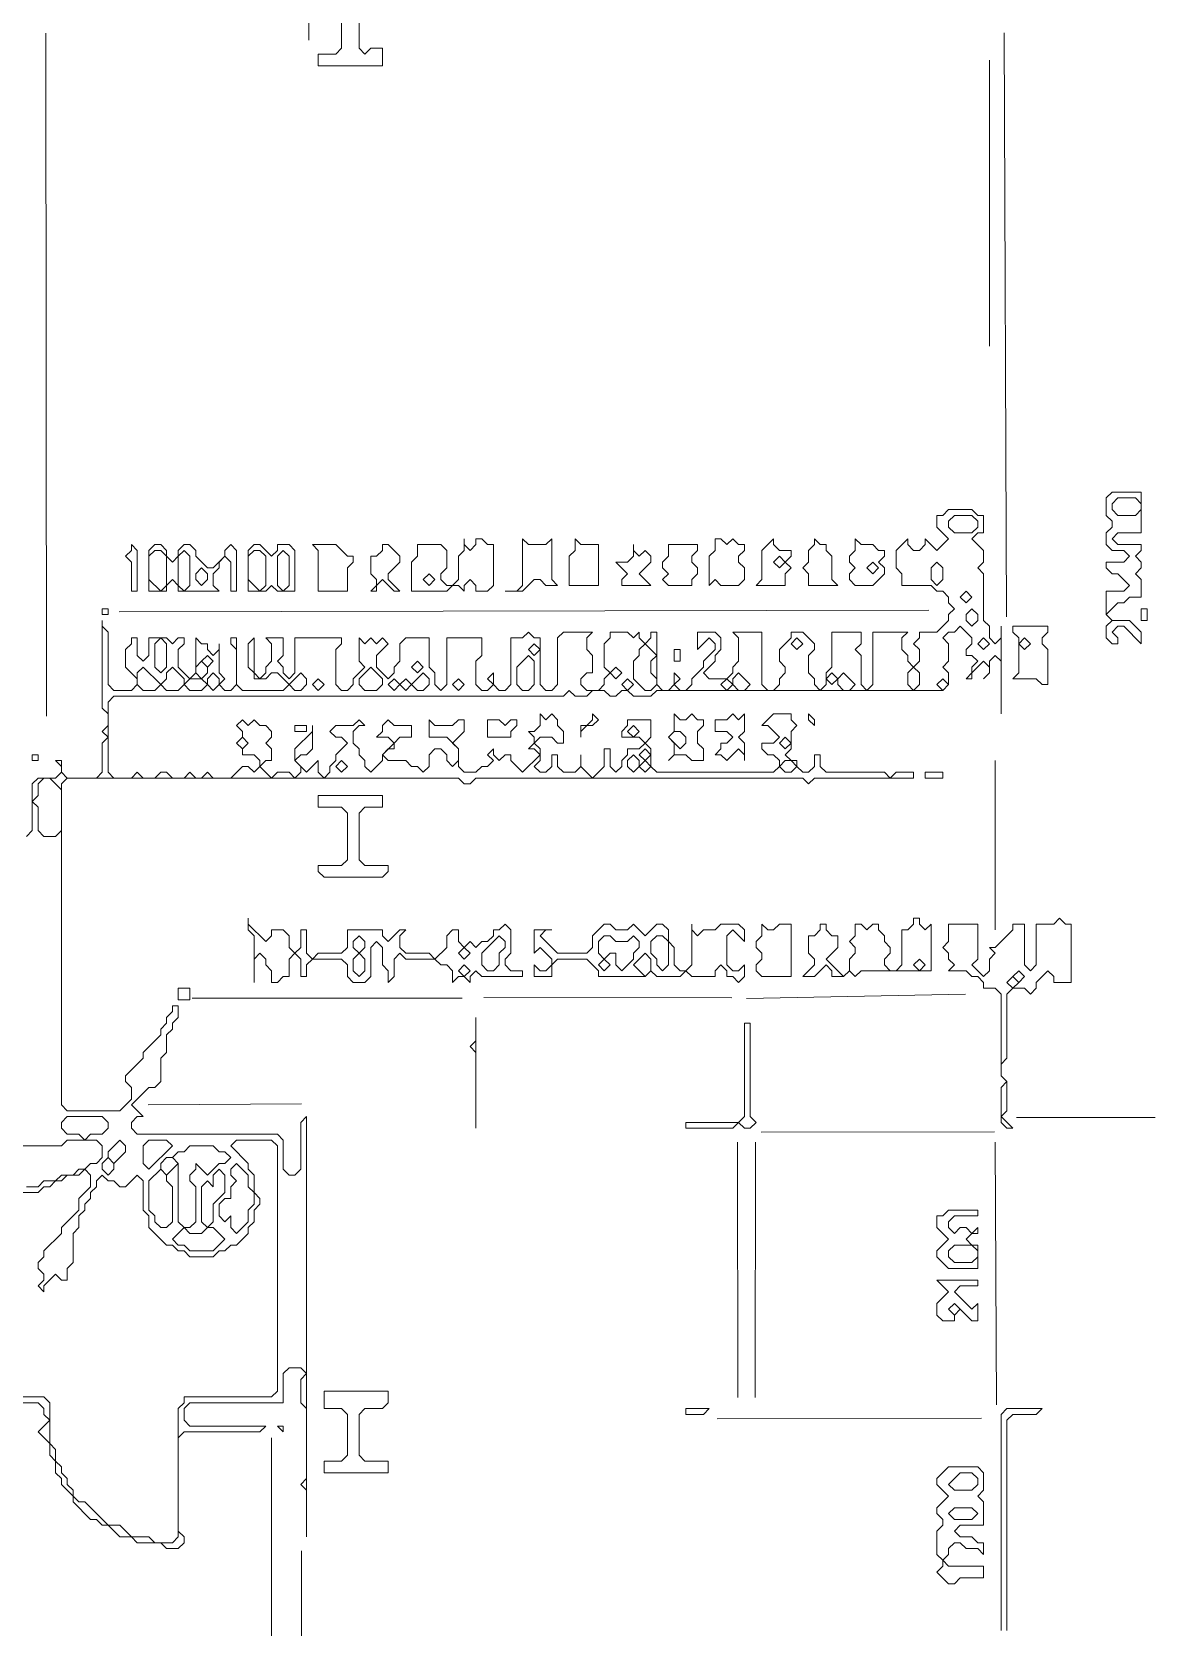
# Model space of a CAD drawing. Extents: x 10 to 1971, y 11 to 1392.
# Drawn here: x 1546.9 to 1739.4, y 534.6 to 807.8 of the extents above; entities that cross this region are included whole.
import ezdxf

# ---------------------------------------------------------------- set-up
doc = ezdxf.new("R2010")
doc.units = 0
for name, color, linetype, lineweight in [('TEXT_FALLBACK_OUTLINE', 2, 'Continuous', 0), ('TRACE_CURVE', 6, 'Continuous', 0), ('TRACE_STRAIGHT', 5, 'Continuous', 0), ('TRACE_TEXT_SYMBOL', 6, 'Continuous', 0)]:
    doc.layers.add(name, color=color, linetype=linetype, lineweight=lineweight)

msp = doc.modelspace()

# ---------------------------------------------------------------- linework, layer by layer
at = {"layer": 'TEXT_FALLBACK_OUTLINE', "color": 2}
for points in [[(1597, 816), (1597, 814), (1599, 814), (1600, 813), (1600, 805), (1599, 804), (1596, 804), (1596, 802), (1607, 802), (1607, 805), (1605, 805), (1604, 804), (1603, 805), (1603, 813), (1604, 814), (1607, 814), (1608, 813), (1609, 813), (1609, 814), (1607, 816)], [(1732, 729), (1731, 728), (1731, 725), (1732, 724), (1732, 723), (1731, 722), (1731, 720), (1732, 719), (1734, 719), (1735, 718), (1734, 717), (1731, 717), (1731, 716), (1732, 715), (1733, 715), (1735, 713), (1734, 712), (1731, 712), (1731, 708), (1732, 707), (1731, 706), (1731, 704), (1732, 703), (1733, 703), (1733, 704), (1732, 705), (1733, 706), (1734, 706), (1737, 703), (1737, 705), (1735, 707), (1732, 707), (1731, 708), (1733, 710), (1734, 710), (1735, 711), (1737, 711), (1737, 714), (1736, 715), (1737, 716), (1737, 717), (1736, 718), (1737, 719), (1737, 720), (1733, 720), (1732, 721), (1733, 722), (1737, 722), (1737, 729)], [(1732, 727), (1733, 728), (1736, 728), (1737, 727), (1737, 726), (1736, 725), (1733, 725), (1732, 726)], [(1564, 720), (1564, 719), (1563, 718), (1564, 717), (1564, 712), (1565, 712), (1565, 719)], [(1568, 720), (1567, 719), (1567, 712), (1570, 712), (1570, 713), (1571, 714), (1572, 713), (1572, 712), (1579, 712), (1578, 713), (1578, 715), (1579, 716), (1579, 717), (1580, 718), (1581, 717), (1581, 712), (1582, 712), (1582, 719), (1581, 720), (1580, 719), (1580, 718), (1578, 716), (1577, 716), (1575, 718), (1575, 719), (1574, 720), (1573, 720), (1572, 719), (1572, 718), (1571, 717), (1570, 718), (1570, 719), (1569, 720)], [(1567, 718), (1568, 719), (1569, 719), (1570, 718), (1570, 713), (1569, 712), (1567, 714)], [(1572, 718), (1573, 719), (1574, 718), (1574, 713), (1573, 712), (1572, 713)], [(1585, 720), (1584, 719), (1584, 712), (1587, 712), (1588, 713), (1589, 712), (1592, 712), (1592, 719), (1591, 720), (1589, 720), (1589, 719), (1588, 718), (1586, 720)], [(1584, 718), (1585, 719), (1586, 719), (1587, 718), (1587, 713), (1586, 712), (1584, 714)], [(1589, 718), (1590, 719), (1591, 718), (1591, 713), (1590, 712), (1589, 713)], [(1595, 720), (1596, 719), (1596, 712), (1601, 712), (1601, 716), (1602, 717), (1602, 718), (1601, 718), (1599, 720)], [(1607, 720), (1607, 719), (1606, 718), (1605, 718), (1605, 715), (1606, 714), (1606, 713), (1605, 712), (1606, 712), (1606, 713), (1607, 714), (1609, 712), (1610, 712), (1608, 714), (1608, 715), (1610, 717), (1610, 718), (1608, 720)], [(1621, 721), (1621, 719), (1620, 718), (1620, 714), (1619, 713), (1618, 713), (1617, 714), (1617, 715), (1618, 716), (1618, 719), (1617, 720), (1613, 720), (1613, 718), (1612, 717), (1612, 712), (1618, 712), (1619, 713), (1620, 713), (1621, 712), (1621, 713), (1622, 714), (1623, 713), (1623, 712), (1625, 712), (1626, 713), (1626, 720), (1625, 720), (1624, 721), (1623, 721), (1623, 720), (1622, 719), (1621, 720)], [(1631, 721), (1631, 713), (1630, 712), (1628, 712), (1631, 712), (1633, 714), (1634, 714), (1635, 713), (1637, 713), (1636, 714), (1636, 721), (1635, 720), (1632, 720)], [(1640, 721), (1640, 719), (1639, 718), (1639, 713), (1644, 713), (1644, 720), (1641, 720)], [(1650, 720), (1650, 718), (1649, 717), (1647, 717), (1649, 715), (1648, 714), (1648, 713), (1653, 713), (1651, 715), (1653, 717), (1653, 718), (1652, 719), (1651, 718), (1650, 719)], [(1656, 720), (1656, 718), (1655, 717), (1655, 716), (1656, 715), (1655, 714), (1656, 713), (1660, 713), (1660, 714), (1661, 715), (1661, 716), (1660, 717), (1660, 718), (1661, 719), (1661, 720)], [(1664, 721), (1664, 719), (1663, 718), (1663, 713), (1664, 714), (1665, 713), (1668, 713), (1669, 714), (1669, 716), (1668, 717), (1668, 718), (1669, 719), (1669, 720), (1668, 720), (1667, 721), (1666, 720), (1665, 721)], [(1674, 721), (1672, 719), (1672, 714), (1671, 713), (1676, 713), (1676, 715), (1677, 716), (1676, 717), (1677, 718), (1677, 719), (1675, 719), (1674, 720)], [(1681, 721), (1681, 720), (1680, 719), (1680, 717), (1679, 716), (1680, 715), (1680, 713), (1685, 713), (1684, 714), (1684, 718), (1683, 719), (1683, 720), (1682, 720)], [(1688, 721), (1688, 719), (1687, 718), (1687, 717), (1688, 716), (1687, 715), (1687, 714), (1688, 713), (1691, 713), (1693, 715), (1693, 716), (1692, 717), (1693, 718), (1693, 719), (1692, 719), (1691, 720), (1689, 720)], [(1575, 715), (1576, 716), (1577, 715), (1577, 714), (1576, 713), (1575, 714)], [(1674, 717), (1675, 718), (1676, 717), (1675, 716)], [(1690, 716), (1691, 717), (1692, 716), (1691, 715)], [(1614, 714), (1615, 715), (1616, 714), (1615, 713)], [(1559, 709), (1560, 709), (1560, 708), (1559, 708)], [(1737, 709), (1738, 709), (1738, 707), (1737, 707)], [(1715, 706), (1715, 705), (1716, 704), (1716, 698), (1715, 697), (1719, 697), (1720, 696), (1721, 696), (1721, 702), (1720, 703), (1720, 704), (1721, 705), (1721, 706)], [(1716, 703), (1717, 704), (1718, 703), (1717, 702)], [(1657, 702), (1658, 702), (1658, 700), (1657, 700)], [(1592, 689), (1594, 689), (1594, 688), (1592, 688)], [(1625, 690), (1625, 687), (1629, 687), (1629, 688), (1630, 689), (1630, 690), (1629, 690), (1628, 689), (1627, 690)], [(1643, 691), (1643, 690), (1642, 689), (1641, 689), (1641, 687), (1641, 688), (1642, 689), (1643, 689), (1644, 690)], [(1680, 691), (1680, 690), (1681, 689), (1681, 690)], [(1596, 677), (1596, 675), (1600, 675), (1601, 674), (1601, 666), (1600, 665), (1596, 665), (1596, 664), (1597, 663), (1607, 663), (1608, 664), (1608, 665), (1604, 665), (1603, 666), (1603, 674), (1604, 675), (1607, 675), (1607, 677)], [(1698, 656), (1698, 655), (1697, 654), (1696, 654), (1696, 648), (1695, 647), (1694, 647), (1693, 648), (1693, 649), (1694, 650), (1694, 651), (1693, 652), (1693, 653), (1692, 654), (1692, 655), (1691, 655), (1690, 654), (1689, 655), (1688, 655), (1688, 653), (1687, 652), (1688, 651), (1688, 650), (1687, 649), (1687, 647), (1686, 646), (1683, 649), (1685, 651), (1685, 653), (1684, 653), (1683, 654), (1683, 655), (1682, 655), (1682, 654), (1681, 653), (1680, 653), (1680, 650), (1681, 649), (1681, 648), (1679, 646), (1681, 646), (1683, 648), (1684, 647), (1684, 646), (1686, 646), (1687, 647), (1688, 646), (1689, 647), (1701, 647), (1701, 655), (1700, 654), (1699, 655), (1699, 656)], [(1672, 655), (1672, 653), (1671, 652), (1671, 651), (1672, 650), (1672, 649), (1671, 648), (1671, 647), (1672, 646), (1677, 646), (1677, 655), (1675, 655), (1674, 654), (1673, 654)], [(1602, 652), (1603, 653), (1604, 652), (1604, 651), (1603, 650), (1602, 651)], [(1620, 650), (1621, 651), (1622, 650), (1621, 649)], [(1627, 653), (1628, 652), (1628, 651), (1627, 650), (1627, 648), (1626, 647), (1625, 647), (1624, 648), (1624, 650)], [(1644, 652), (1645, 653), (1646, 653), (1647, 652), (1649, 652), (1650, 653), (1651, 652), (1651, 651), (1650, 650), (1650, 649), (1648, 647), (1647, 648), (1647, 650), (1646, 650), (1645, 649), (1644, 650)], [(1653, 652), (1654, 653), (1655, 653), (1656, 652), (1656, 648), (1655, 647), (1654, 648), (1654, 649), (1653, 650)], [(1602, 649), (1603, 650), (1604, 649), (1604, 647), (1603, 646), (1602, 647)], [(1620, 647), (1621, 648), (1622, 647), (1621, 646)], [(1644, 648), (1645, 649), (1646, 648), (1645, 647)], [(1652, 650), (1653, 649), (1653, 647), (1652, 646), (1650, 648)], [(1698, 648), (1699, 649), (1700, 648), (1699, 647)], [(1572, 644), (1574, 644), (1574, 642), (1572, 642)], [(1704, 606), (1703, 605), (1702, 605), (1702, 603), (1704, 601), (1702, 599), (1702, 598), (1704, 596), (1709, 596), (1709, 600), (1708, 600), (1707, 601), (1708, 602), (1709, 602), (1709, 603), (1708, 602), (1707, 603), (1706, 603), (1705, 602), (1704, 603), (1704, 604), (1705, 605), (1709, 605), (1709, 606)], [(1704, 599), (1705, 600), (1708, 600), (1709, 599), (1709, 598), (1708, 597), (1705, 597), (1704, 598)], [(1702, 594), (1704, 592), (1702, 590), (1702, 588), (1703, 587), (1705, 587), (1705, 588), (1706, 589), (1708, 587), (1709, 587), (1709, 590), (1708, 589), (1705, 592), (1706, 593), (1709, 593), (1709, 594)], [(1704, 589), (1705, 590), (1706, 589), (1705, 588)], [(1597, 575), (1597, 572), (1600, 572), (1601, 571), (1601, 564), (1600, 563), (1597, 563), (1597, 561), (1608, 561), (1608, 563), (1604, 563), (1603, 564), (1603, 571), (1604, 572), (1607, 572), (1608, 573), (1608, 575)], [(1704, 562), (1702, 560), (1702, 559), (1704, 557), (1702, 555), (1702, 554), (1703, 553), (1703, 552), (1702, 551), (1702, 547), (1703, 546), (1703, 545), (1702, 544), (1704, 542), (1705, 542), (1706, 543), (1710, 543), (1710, 545), (1704, 545), (1703, 546), (1704, 547), (1704, 548), (1705, 549), (1706, 549), (1707, 548), (1709, 548), (1710, 547), (1710, 549), (1709, 549), (1708, 550), (1706, 550), (1705, 551), (1706, 552), (1710, 552), (1710, 556), (1709, 557), (1710, 558), (1710, 561), (1709, 562)], [(1706, 561), (1708, 561), (1709, 560), (1709, 559), (1708, 558), (1705, 558), (1704, 559)], [(1704, 554), (1705, 555), (1708, 555), (1709, 554), (1708, 553), (1705, 553)]]:
    msp.add_lwpolyline(points, close=True, dxfattribs=at)
for points in [[(1584, 656), (1584, 654), (1585, 653), (1585, 645), (1585, 649), (1586, 650), (1587, 649), (1587, 648), (1588, 647), (1588, 645), (1589, 645), (1590, 646), (1591, 646), (1591, 649), (1592, 650), (1593, 649), (1593, 646), (1594, 646), (1594, 648), (1595, 649), (1600, 649), (1601, 648), (1601, 646), (1602, 645), (1604, 645), (1605, 646), (1605, 651), (1606, 652), (1607, 651), (1607, 648), (1608, 647), (1608, 645), (1609, 646), (1609, 649), (1610, 650), (1611, 649), (1616, 649), (1617, 648), (1618, 648), (1619, 647), (1619, 645), (1620, 646), (1621, 646), (1622, 645), (1622, 646), (1623, 647), (1624, 646), (1631, 646), (1631, 647), (1629, 647), (1628, 648), (1628, 649), (1629, 650), (1629, 654), (1628, 655), (1627, 654), (1626, 654), (1626, 653), (1625, 652), (1624, 652), (1623, 651), (1622, 652), (1621, 651), (1620, 652)], [(1620, 652), (1620, 654), (1619, 654), (1618, 653), (1618, 651), (1616, 649), (1615, 650), (1611, 650), (1610, 651), (1610, 653), (1611, 654), (1610, 654), (1608, 652), (1607, 653), (1607, 654), (1601, 654), (1601, 651), (1600, 650), (1596, 650), (1595, 649), (1594, 650), (1594, 654), (1593, 654), (1593, 651), (1592, 650), (1591, 651), (1591, 653), (1590, 654), (1588, 654), (1588, 653), (1587, 652), (1584, 655), (1584, 656)], [(1645, 655), (1643, 653), (1643, 651), (1642, 650), (1637, 650), (1634, 653), (1635, 654), (1636, 654), (1633, 654), (1633, 650), (1634, 651), (1636, 649), (1636, 648), (1635, 647), (1634, 647), (1633, 648), (1633, 646), (1636, 646), (1636, 648), (1637, 649), (1642, 649), (1644, 647), (1644, 646), (1652, 646), (1653, 647), (1654, 646), (1658, 646), (1659, 647), (1660, 646), (1664, 646), (1664, 647), (1665, 648), (1666, 647), (1666, 646), (1667, 646), (1668, 645), (1669, 646), (1669, 648), (1668, 647), (1667, 647), (1666, 648), (1666, 653), (1667, 654), (1669, 652), (1669, 654), (1668, 655), (1665, 655), (1664, 654), (1662, 654), (1661, 653), (1660, 654), (1660, 655), (1660, 648), (1659, 647), (1658, 647), (1657, 648), (1657, 651), (1656, 652), (1656, 654), (1655, 655), (1654, 655), (1652, 653), (1650, 655), (1649, 654)], [(1649, 654), (1647, 654), (1646, 655), (1645, 655)]]:
    msp.add_lwpolyline(points, dxfattribs=at)
at = {"layer": 'TRACE_CURVE', "color": 6}
for points in [[(1566, 680), (1565, 681), (1564, 680), (1561, 680), (1560, 681), (1560, 693), (1561, 694), (1638, 694), (1639, 695), (1640, 694), (1642, 694), (1643, 695), (1645, 695), (1646, 694), (1647, 694), (1648, 695), (1649, 695), (1650, 694), (1653, 694), (1654, 695), (1703, 695), (1704, 696), (1704, 698), (1703, 699), (1704, 700), (1704, 703), (1703, 704), (1704, 705), (1705, 705), (1706, 706), (1708, 704), (1708, 703), (1707, 702), (1707, 701), (1708, 701), (1709, 700), (1708, 699), (1708, 698), (1707, 697), (1708, 697), (1708, 698), (1710, 700), (1711, 699), (1711, 698), (1710, 697), (1711, 698), (1711, 700), (1712, 701), (1713, 700), (1713, 691), (1713, 706), (1713, 704), (1712, 703), (1711, 704), (1711, 706), (1710, 707), (1710, 715), (1709, 716), (1710, 717), (1710, 719), (1708, 721), (1709, 722), (1710, 722), (1710, 725)], [(1704, 726), (1703, 725), (1702, 725), (1702, 723), (1704, 721), (1702, 719), (1700, 721), (1700, 720), (1699, 719), (1698, 719), (1697, 720), (1697, 721), (1695, 719), (1695, 716), (1696, 715), (1696, 713), (1701, 713), (1702, 712), (1703, 712), (1704, 711), (1704, 710), (1705, 709), (1704, 708), (1704, 707), (1702, 705), (1699, 705), (1699, 704), (1698, 703), (1699, 702), (1699, 700), (1698, 699), (1697, 700), (1697, 701), (1696, 702), (1696, 704), (1697, 705), (1691, 705), (1691, 696), (1690, 695), (1689, 696), (1689, 701), (1688, 702), (1689, 703), (1689, 705), (1684, 705), (1684, 699), (1683, 698), (1683, 696), (1682, 695), (1681, 696), (1681, 697), (1680, 698), (1680, 701), (1681, 702), (1681, 703), (1679, 705), (1677, 705), (1677, 704), (1675, 702), (1675, 700), (1676, 699), (1676, 698), (1675, 697), (1675, 696)], [(1710, 725), (1709, 725), (1708, 726), (1704, 726)], [(1588, 700), (1587, 699), (1587, 698), (1586, 697), (1585, 698), (1585, 704), (1584, 703), (1584, 699), (1585, 698), (1585, 697), (1587, 697), (1588, 698), (1589, 698), (1591, 696), (1590, 695), (1583, 695), (1582, 696), (1582, 704), (1581, 704), (1581, 703), (1582, 702), (1582, 696), (1581, 695), (1580, 695), (1579, 696), (1580, 697), (1579, 698), (1579, 703), (1579, 702), (1578, 701), (1577, 702), (1577, 703), (1576, 703), (1575, 704), (1575, 698), (1574, 697), (1572, 699), (1572, 702), (1573, 703), (1573, 704), (1572, 704), (1571, 703), (1570, 704), (1567, 704), (1567, 701), (1566, 700), (1565, 701), (1565, 704), (1564, 704), (1564, 703), (1563, 702), (1563, 699), (1565, 697), (1565, 696), (1564, 695), (1561, 695), (1560, 696), (1560, 705), (1559, 706), (1559, 707), (1559, 692), (1560, 691), (1560, 689), (1559, 688)], [(1637, 696), (1636, 695), (1635, 695), (1634, 696), (1634, 704), (1633, 704), (1632, 705), (1631, 704), (1629, 704), (1629, 696), (1628, 695), (1627, 695), (1626, 696), (1626, 698), (1625, 697), (1626, 696), (1625, 695), (1624, 695), (1623, 696), (1623, 700), (1624, 701), (1624, 704), (1618, 704), (1618, 696), (1617, 695), (1616, 696), (1616, 698), (1615, 699), (1615, 704), (1611, 704), (1610, 703), (1610, 700), (1609, 699), (1609, 698), (1608, 697), (1606, 699), (1606, 701), (1608, 703), (1607, 704), (1606, 703), (1605, 704), (1604, 703), (1603, 704), (1603, 700), (1604, 699), (1602, 697), (1602, 696), (1601, 695), (1600, 695), (1599, 696), (1599, 702), (1600, 703), (1600, 704), (1592, 704), (1592, 698), (1591, 697), (1590, 698), (1590, 699), (1589, 700), (1590, 701), (1590, 704), (1587, 704), (1588, 703), (1588, 700)], [(1675, 696), (1674, 695), (1673, 695), (1672, 696), (1672, 705), (1667, 705), (1668, 704), (1668, 700), (1667, 699), (1667, 698), (1666, 697), (1663, 697), (1662, 698), (1664, 700), (1664, 701), (1665, 702), (1665, 704), (1664, 705), (1661, 705), (1661, 702), (1663, 704), (1664, 703), (1664, 702), (1662, 700), (1662, 699), (1660, 697), (1660, 696), (1659, 695), (1658, 695), (1657, 696), (1658, 697), (1657, 698), (1657, 696), (1656, 695), (1655, 695), (1654, 696), (1654, 705), (1653, 705), (1653, 704), (1652, 703), (1651, 704), (1651, 705), (1650, 704), (1649, 705), (1646, 705), (1646, 704), (1645, 703), (1645, 699), (1646, 698), (1645, 697), (1645, 696), (1644, 695), (1642, 695), (1641, 696), (1641, 697), (1642, 698), (1643, 698), (1643, 701), (1642, 702), (1642, 704), (1643, 705), (1638, 705), (1637, 704), (1637, 696)], [(1566, 622), (1564, 624), (1567, 627), (1568, 627), (1569, 628), (1569, 632), (1570, 633), (1570, 636), (1571, 637), (1571, 638), (1572, 639), (1572, 641), (1571, 641), (1571, 640), (1570, 639), (1570, 638), (1569, 637), (1569, 636), (1566, 633), (1566, 632), (1563, 629), (1563, 628), (1564, 627), (1564, 625), (1562, 623), (1553, 623), (1552, 624), (1552, 679), (1553, 680), (1620, 680), (1621, 679), (1622, 679), (1623, 680), (1679, 680), (1680, 679), (1681, 680), (1698, 680), (1698, 681), (1695, 681), (1694, 680), (1693, 681), (1683, 681), (1682, 682), (1682, 684), (1681, 684), (1681, 682), (1680, 681), (1679, 681), (1678, 682), (1678, 683), (1677, 683), (1676, 684), (1677, 685), (1677, 688), (1678, 689), (1677, 690), (1677, 691), (1674, 691), (1672, 689), (1673, 689), (1675, 687), (1674, 686), (1672, 686), (1672, 685)], [(1602, 689), (1599, 689), (1598, 688), (1599, 687), (1600, 687), (1601, 686), (1599, 684), (1599, 683), (1598, 682), (1598, 681), (1597, 680), (1596, 681), (1596, 683), (1594, 681), (1592, 683), (1593, 684), (1594, 684), (1595, 685), (1595, 689), (1595, 688), (1592, 685), (1592, 683), (1593, 682), (1593, 681), (1592, 680), (1591, 681), (1589, 681), (1588, 680), (1586, 682), (1587, 683), (1588, 683), (1588, 685), (1587, 686), (1588, 687), (1588, 688), (1587, 689), (1586, 689), (1585, 690), (1584, 689), (1583, 690), (1582, 689), (1583, 688), (1583, 687), (1582, 686), (1583, 685), (1583, 684), (1585, 684), (1586, 683), (1586, 682), (1585, 681), (1584, 682), (1583, 682), (1581, 680), (1578, 680), (1577, 681), (1576, 680), (1575, 680), (1574, 681), (1573, 680), (1571, 680), (1570, 681), (1569, 681), (1568, 680), (1566, 680)], [(1629, 683), (1629, 684), (1628, 684), (1627, 683), (1626, 684), (1626, 685), (1625, 684), (1626, 683), (1625, 682), (1624, 682), (1623, 681), (1621, 681), (1620, 682), (1620, 685), (1619, 686), (1621, 688), (1621, 690), (1620, 690), (1619, 689), (1616, 689), (1615, 690), (1615, 687), (1618, 687), (1620, 685), (1620, 683), (1619, 682), (1618, 683), (1618, 684), (1617, 685), (1616, 685), (1615, 684), (1615, 682), (1614, 681), (1613, 682), (1612, 682), (1611, 683), (1608, 683), (1607, 684), (1608, 685), (1609, 685), (1609, 686), (1610, 687), (1612, 687), (1612, 689), (1609, 689), (1608, 690), (1607, 689), (1607, 688), (1606, 687), (1608, 687), (1609, 686), (1607, 684), (1607, 683), (1605, 681), (1604, 682), (1604, 683), (1603, 684), (1603, 685), (1602, 686), (1602, 688), (1603, 689), (1604, 689), (1603, 690), (1602, 689)], [(1672, 685), (1673, 684), (1674, 684), (1675, 683), (1675, 682), (1674, 681), (1654, 681), (1653, 682), (1653, 685), (1652, 686), (1653, 687), (1653, 690), (1649, 690), (1649, 689), (1648, 688), (1648, 687), (1651, 687), (1652, 686), (1651, 685), (1649, 685), (1649, 684), (1648, 683), (1648, 682), (1647, 681), (1646, 682), (1646, 685), (1645, 685), (1645, 682), (1643, 680), (1641, 682), (1641, 684), (1641, 682), (1640, 681), (1638, 681), (1637, 682), (1637, 684), (1636, 684), (1636, 682), (1635, 681), (1634, 681), (1633, 682), (1634, 683), (1634, 685), (1633, 686), (1634, 687), (1636, 687), (1637, 686), (1638, 686), (1638, 688), (1637, 689), (1637, 690), (1636, 691), (1635, 690), (1634, 691), (1634, 689), (1633, 688), (1632, 688), (1633, 687), (1633, 686), (1632, 685), (1633, 685), (1634, 684), (1631, 681), (1629, 683)], [(1559, 688), (1560, 687), (1559, 686), (1559, 681), (1558, 680), (1553, 680), (1552, 681), (1552, 683), (1551, 683), (1552, 682), (1552, 681), (1551, 680), (1548, 680), (1547, 679), (1547, 671), (1546, 670)], [(1517, 573), (1548, 573), (1549, 572), (1549, 571), (1550, 570), (1548, 568), (1550, 566), (1550, 564), (1551, 563), (1551, 561), (1552, 560), (1552, 559), (1554, 557), (1554, 556), (1557, 553), (1558, 553), (1559, 552), (1560, 552), (1562, 550), (1564, 550), (1565, 549), (1569, 549), (1570, 548), (1572, 548), (1573, 549), (1573, 550), (1572, 551), (1572, 567), (1573, 568), (1586, 568), (1587, 569), (1574, 569), (1573, 570), (1573, 572), (1574, 573), (1590, 573), (1590, 578), (1591, 579), (1593, 579), (1594, 578), (1593, 577), (1593, 573), (1594, 572), (1594, 560), (1593, 559), (1594, 558), (1594, 550), (1594, 622), (1593, 621), (1593, 613), (1592, 612), (1591, 612), (1590, 613), (1590, 618), (1589, 619), (1565, 619), (1564, 620), (1564, 621), (1565, 622), (1566, 622)], [(1581, 617), (1582, 618), (1588, 618), (1589, 617), (1589, 575), (1588, 574), (1573, 574), (1573, 573), (1572, 572), (1572, 550), (1571, 549), (1568, 549), (1567, 550), (1564, 550), (1562, 552), (1560, 552), (1556, 556), (1555, 556), (1554, 557), (1554, 558), (1553, 559), (1553, 560), (1552, 561), (1552, 562), (1551, 563), (1551, 565), (1550, 566), (1550, 573), (1549, 574), (1535, 574)], [(1543, 617), (1552, 617), (1553, 618), (1558, 618), (1559, 617), (1559, 615), (1558, 614), (1557, 614), (1556, 613), (1555, 613), (1554, 612), (1552, 612), (1551, 611), (1549, 611), (1548, 610), (1546, 610)], [(1557, 610), (1555, 608), (1555, 606), (1552, 603), (1552, 602), (1549, 599), (1549, 598), (1548, 597), (1548, 596), (1549, 595), (1549, 594), (1548, 593), (1549, 592), (1549, 593), (1551, 595), (1552, 594), (1553, 594), (1553, 596), (1554, 597), (1554, 602), (1555, 603), (1555, 605), (1556, 606), (1556, 607), (1557, 608), (1557, 609), (1558, 610), (1558, 611), (1559, 612), (1560, 611), (1561, 611), (1562, 610), (1563, 610), (1565, 612), (1566, 611), (1566, 606), (1567, 605), (1567, 603), (1570, 600), (1571, 600), (1572, 599), (1573, 599), (1574, 598), (1578, 598), (1579, 599), (1580, 599), (1581, 600), (1582, 600), (1584, 602), (1584, 603), (1585, 604), (1585, 606), (1586, 607), (1586, 608), (1585, 609), (1585, 612), (1584, 613), (1584, 614), (1581, 617)], [(1545, 609), (1548, 609), (1549, 610), (1550, 610), (1551, 611), (1552, 611), (1553, 612), (1555, 612), (1556, 613), (1557, 612), (1557, 610)]]:
    msp.add_lwpolyline(points, dxfattribs=at)
for points in [[(1704, 724), (1705, 725), (1708, 725), (1709, 724), (1709, 723), (1708, 722), (1705, 722), (1704, 723)], [(1701, 716), (1702, 717), (1703, 716), (1703, 714), (1702, 713), (1701, 714)], [(1706, 711), (1707, 712), (1708, 711), (1707, 710)], [(1707, 708), (1708, 709), (1709, 708), (1709, 707), (1708, 706), (1707, 707)], [(1568, 703), (1569, 704), (1570, 703), (1570, 699), (1569, 698), (1568, 699)], [(1632, 702), (1633, 703), (1634, 702), (1633, 701)], [(1651, 702), (1652, 703), (1654, 701), (1653, 700), (1653, 698), (1654, 697), (1654, 696), (1653, 695), (1652, 695), (1650, 697), (1650, 700), (1651, 701)], [(1677, 703), (1678, 704), (1679, 703), (1678, 702)], [(1709, 703), (1710, 704), (1711, 703), (1710, 702)], [(1575, 699), (1576, 700), (1577, 699), (1577, 698), (1576, 697), (1575, 698)], [(1576, 700), (1577, 701), (1578, 700), (1577, 699)], [(1612, 699), (1613, 700), (1614, 699), (1613, 698)], [(1632, 701), (1633, 700), (1633, 696), (1632, 695), (1631, 695), (1630, 696), (1630, 699)], [(1565, 698), (1566, 699), (1569, 696), (1568, 695), (1566, 695), (1565, 696)], [(1570, 698), (1571, 699), (1573, 697), (1573, 696), (1572, 695), (1570, 695), (1569, 696), (1570, 697)], [(1573, 696), (1574, 697), (1576, 697), (1577, 696), (1576, 695), (1574, 695)], [(1577, 697), (1578, 698), (1579, 697), (1579, 696), (1578, 695), (1577, 696)], [(1593, 698), (1594, 697), (1594, 696), (1593, 695), (1592, 695), (1591, 696)], [(1595, 696), (1596, 697), (1597, 696), (1596, 695)], [(1605, 699), (1607, 697), (1607, 696), (1606, 695), (1604, 695), (1603, 696), (1603, 697)], [(1608, 696), (1609, 697), (1610, 696), (1609, 695)], [(1610, 696), (1611, 697), (1612, 696), (1611, 695)], [(1614, 698), (1615, 697), (1615, 696), (1614, 695), (1613, 695), (1612, 696)], [(1619, 696), (1620, 697), (1621, 696), (1620, 695)], [(1646, 698), (1647, 699), (1648, 698), (1647, 697)], [(1648, 696), (1649, 697), (1650, 696), (1649, 695)], [(1665, 696), (1666, 697), (1667, 696), (1666, 695)], [(1667, 697), (1668, 698), (1670, 696), (1669, 695), (1668, 695), (1667, 696)], [(1683, 697), (1684, 698), (1685, 697), (1684, 696)], [(1685, 697), (1686, 698), (1688, 696), (1687, 695), (1686, 695), (1685, 696)], [(1697, 698), (1698, 699), (1699, 698), (1699, 696), (1698, 695), (1697, 696)], [(1702, 696), (1703, 697), (1704, 696), (1703, 695)], [(1649, 688), (1650, 689), (1651, 688), (1650, 687)], [(1582, 686), (1583, 687), (1584, 686), (1583, 685)], [(1675, 686), (1676, 687), (1677, 686), (1676, 685)], [(1649, 683), (1650, 684), (1651, 683), (1651, 682), (1650, 681), (1649, 682)], [(1651, 684), (1652, 685), (1653, 684), (1652, 683)], [(1599, 682), (1600, 683), (1601, 682), (1600, 681)], [(1651, 682), (1652, 683), (1653, 682), (1652, 681)], [(1675, 682), (1676, 683), (1677, 683), (1678, 682), (1677, 681), (1676, 681)], [(1548, 679), (1549, 680), (1550, 680), (1552, 678), (1552, 671), (1551, 670), (1549, 670), (1548, 671), (1548, 675), (1547, 676), (1548, 677)], [(1552, 621), (1553, 622), (1559, 622), (1560, 621), (1560, 620), (1559, 619), (1557, 619), (1556, 618), (1555, 619), (1553, 619), (1552, 620)], [(1562, 618), (1563, 617), (1563, 616), (1561, 614), (1560, 615), (1560, 616)], [(1566, 617), (1567, 618), (1570, 618), (1571, 617), (1567, 613), (1566, 614)], [(1559, 614), (1560, 615), (1561, 614), (1561, 613), (1560, 612), (1559, 613)], [(1569, 614), (1570, 615), (1571, 615), (1572, 614), (1570, 612), (1569, 613)], [(1573, 616), (1574, 617), (1578, 617), (1579, 616), (1580, 616), (1581, 615), (1580, 614), (1579, 614), (1577, 612), (1575, 614), (1575, 613), (1574, 612), (1574, 611), (1575, 610), (1575, 604), (1574, 603), (1573, 603), (1572, 604), (1572, 614), (1571, 615), (1572, 616)], [(1569, 613), (1570, 612), (1570, 611), (1571, 610), (1571, 604), (1570, 603), (1569, 603), (1568, 604), (1568, 605), (1567, 606), (1567, 611)], [(1578, 612), (1579, 613), (1580, 612), (1580, 609), (1578, 607), (1578, 604), (1577, 603), (1576, 604), (1576, 610), (1577, 611), (1578, 610)], [(1581, 613), (1582, 614), (1584, 612), (1584, 610), (1585, 609), (1585, 607), (1584, 606), (1584, 604), (1582, 602), (1581, 603), (1581, 605), (1580, 604), (1579, 605), (1579, 607), (1580, 608), (1581, 608), (1581, 610), (1582, 611), (1581, 612)], [(1573, 603), (1574, 602), (1576, 602), (1577, 603), (1578, 603), (1580, 601), (1578, 599), (1574, 599), (1573, 600), (1572, 600), (1571, 601)]]:
    msp.add_lwpolyline(points, close=True, dxfattribs=at)
at = {"layer": 'TRACE_STRAIGHT', "color": 5}
for p, q in [((1594.41, 806.38), (1594.8, 948.88)), ((1549.3, 807.62), (1549.44, 690.59)), ((1713.54, 807.63), (1713.94, 707.63)), ((1711, 803), (1711, 754)), ((1561.88, 708.46), (1700.63, 708.78)), ((1712, 683), (1712, 654)), ((1574.38, 642.31), (1620.63, 642.32)), ((1624.37, 642.42), (1666.87, 642.33)), ((1669.38, 642.22), (1706.89, 643)), ((1566.87, 624.04), (1593.13, 624.19)), ((1715.62, 621.83), (1739.38, 621.83)), ((1667.85, 617.63), (1667.88, 573.87)), ((1670.88, 573.87), (1670.9, 617.63)), ((1671.87, 619.32), (1711.88, 619.39)), ((1711.98, 617.63), (1712.19, 572.63)), ((1664.37, 570.25), (1709.64, 570.34)), ((1588, 567), (1588, 441)), ((1593.12, 547.62), (1593.12, 515.12))]:
    msp.add_line(p, q, dxfattribs=at)
at = {"layer": 'TRACE_TEXT_SYMBOL', "color": 6}
for points in [[(1657, 691), (1657, 688), (1656, 687), (1657, 686), (1657, 684), (1656, 683), (1657, 684), (1659, 684), (1660, 683), (1662, 683), (1662, 685), (1661, 686), (1661, 688), (1662, 689), (1662, 690), (1661, 690), (1660, 691), (1659, 690), (1658, 690)], [(1667, 691), (1666, 690), (1664, 690), (1664, 688), (1666, 688), (1667, 687), (1666, 686), (1665, 686), (1665, 685), (1664, 684), (1665, 684), (1666, 683), (1668, 685), (1669, 684), (1669, 683), (1669, 686), (1668, 687), (1669, 688), (1669, 691), (1668, 690)], [(1656, 687), (1657, 688), (1658, 688), (1659, 687), (1659, 686), (1658, 685)], [(1547, 684), (1547, 683), (1548, 683), (1548, 684)], [(1700, 681), (1700, 680), (1703, 680), (1703, 681)], [(1723, 656), (1722, 655), (1719, 655), (1719, 648), (1718, 647), (1717, 648), (1717, 655), (1715, 655), (1715, 654), (1712, 651), (1711, 651), (1712, 650), (1711, 649), (1711, 647), (1710, 646), (1708, 648), (1709, 649), (1709, 655), (1704, 655), (1704, 652), (1703, 651), (1704, 650), (1704, 649), (1705, 648), (1704, 647), (1707, 647), (1708, 646), (1709, 646), (1710, 645), (1710, 644), (1712, 644), (1713, 643), (1713, 629), (1714, 628), (1713, 627), (1713, 621), (1714, 620), (1715, 620), (1713, 622), (1714, 623), (1714, 628), (1713, 629), (1713, 631), (1714, 632), (1714, 643), (1715, 644), (1717, 644), (1718, 643), (1719, 644), (1719, 645), (1721, 647), (1722, 646), (1722, 645), (1725, 645), (1725, 655), (1724, 655)], [(1714, 645), (1715, 646), (1716, 645), (1715, 644)], [(1715, 646), (1716, 647), (1717, 646), (1716, 645)], [(1623, 639), (1623, 635), (1622, 634), (1623, 633), (1623, 620)], [(1669, 638), (1669, 622), (1668, 621), (1659, 621), (1659, 620), (1667, 620), (1668, 621), (1669, 620), (1670, 620), (1671, 621), (1670, 622), (1670, 638)], [(1659, 572), (1659, 571), (1662, 571), (1663, 572)], [(1589, 569), (1590, 568), (1590, 569)]]:
    msp.add_lwpolyline(points, close=True, dxfattribs=at)
msp.add_lwpolyline([(1714, 534), (1714, 570), (1715, 571), (1719, 571), (1720, 572), (1714, 572), (1713, 571), (1713, 534)], dxfattribs=at)

doc.saveas('drawing.dxf')
